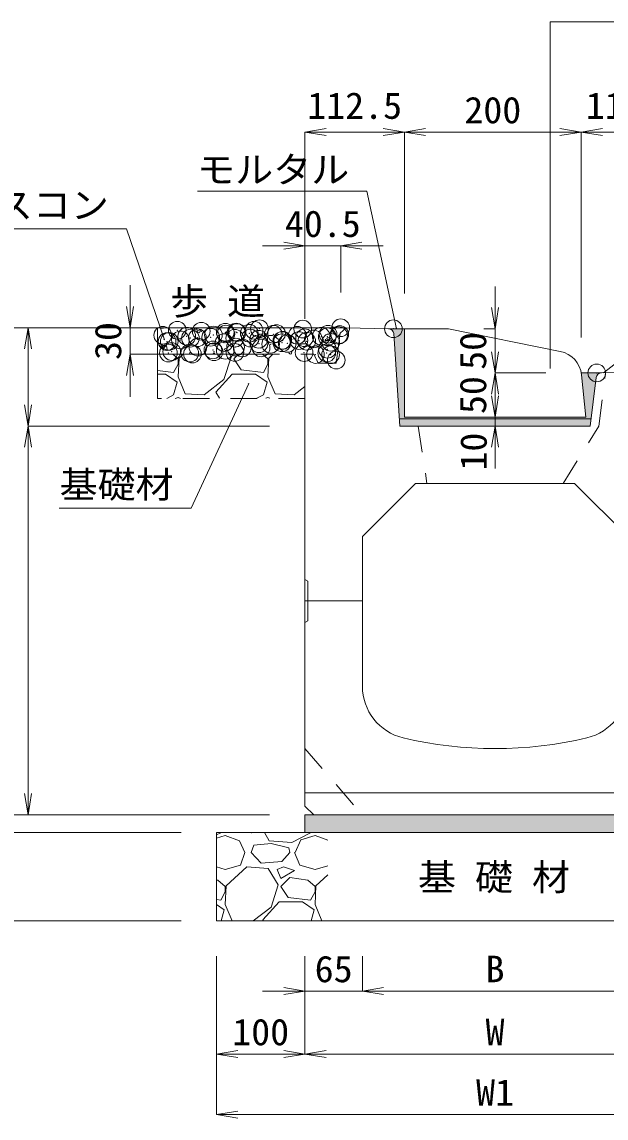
# Model space of a CAD drawing. Units: millimetres at full size. Extents: x 164402 to 209100, y 872507 to 885397.
# Drawn here: x 182693 to 183353, y 882104 to 883345 of the extents above; entities that cross this region are included whole.
import ezdxf
from ezdxf.enums import TextEntityAlignment as Align

# ---------------------------------------------------------------- set-up
doc = ezdxf.new("R2010")
doc.units = ezdxf.units.MM
doc.header["$LTSCALE"] = 40
doc.header["$PDMODE"] = 32
doc.header["$PDSIZE"] = 20
doc.linetypes.add('USER1', pattern=[1.35, 0.75, -0.6])
for name, color, linetype, lineweight in [('0_2', 7, 'Continuous', 13), ('ハッチング', 7, 'Continuous', 5), ('作業エリア', 11, 'Continuous', 13), ('寸法線', 7, 'Continuous', 13), ('排水孔', 7, 'USER1', 9), ('本体', 2, 'Continuous', 13), ('補助線', 8, 'Continuous', 13)]:
    doc.layers.add(name, color=color, linetype=linetype, lineweight=lineweight)
doc.layers.add('文字', color=7, linetype='Continuous')
doc.styles.add('ＭＳ 明朝', font='')
doc.styles.get('ＭＳ 明朝').set_extended_font_data('MS Mincho')

# ---------------------------------------------------------------- blocks, each defined once
blk = doc.blocks.new('open_arrow')
at = {"color": 0, "linetype": 'Continuous', "lineweight": -2}
blk.add_lwpolyline([(7.5, 1.25), (0, 0), (7.5, -1.25)], dxfattribs=at)
blk = doc.blocks.new('filled_arrow')
at = {"color": 0, "linetype": 'Continuous', "lineweight": -2}
blk.add_solid([(7.5, 1.25), (0, 0), (7.5, -1.25)], dxfattribs=at)

msp = doc.modelspace()

# ---------------------------------------------------------------- hatches: boundary and pattern name
at = {"layer": 'ハッチング'}
for points in [[(183335.19, 882887.29), (183342.05, 882942.14, -0.37254), (183347.88, 882947.39), (183342.69, 882947.29), (183325.12, 882947.29, -0.01699), (183325.39, 882945.27), (183330.19, 882897.29), (183125.19, 882897.29), (183125.19, 882997.29), (183107.03, 882997.4, -0.39668), (183113.07, 882991.81), (183120.19, 882887.29)], [(183012.69, 882447.29), (183012.69, 882427.29), (183442.69, 882427.29), (183442.69, 882447.29)]]:
    msp.add_hatch(color=8, dxfattribs=at).paths.add_polyline_path(points)

# ---------------------------------------------------------------- linework, layer by layer
at = {"layer": '0_2'}
for p, q in [((183053.19, 882998.48), (182846.09, 882998.48)), ((183059.19, 882998.36), (183053.19, 882998.48)), ((183107.2, 882997.4), (183125.19, 882997.29)), ((183342.69, 882947.29), (183325.12, 882947.29)), ((183342.69, 882947.29), (183347.88, 882947.39))]:
    msp.add_line(p, q, dxfattribs=at)
at = {"layer": '0_2', "linetype": 'USER1', "lineweight": 5}
for p, q in [((182846.09, 882968.48), (183012.69, 882968.48)), ((183012.69, 882918.48), (182846.09, 882918.48))]:
    msp.add_line(p, q, dxfattribs=at)
at = {"layer": '0_2', "lineweight": 20}
for p, q in [((182912.69, 882427.29), (183542.69, 882427.29)), ((182912.69, 882427.29), (182912.69, 882327.29)), ((182912.69, 882327.29), (183542.69, 882327.29))]:
    msp.add_line(p, q, dxfattribs=at)
at = {"layer": '0_2'}
msp.add_lwpolyline([(183012.69, 882427.29), (183442.69, 882427.29), (183442.69, 882447.29), (183012.69, 882447.29)], close=True, dxfattribs=at)
at = {"layer": 'ハッチング'}
for p, q in [((182849.65, 882998.14), (182849.93, 882998.47)), ((182849.65, 882998.12), (182852.69, 882997.86)), ((182854.27, 882998.15), (182854.21, 882998.47)), ((182886.09, 882994.95), (182888.54, 882997.87)), ((182886.09, 882994.94), (182889.12, 882994.67)), ((182890.71, 882994.96), (182890.12, 882998.15)), ((182891.02, 882994.35), (182893.55, 882992.65)), ((182891.31, 882995), (182894.87, 882996.37)), ((182893.62, 882992.62), (182894.65, 882995.69)), ((182922.52, 882991.76), (182924.97, 882994.68)), ((182922.52, 882991.75), (182925.56, 882991.48)), ((182927.15, 882991.77), (182926.56, 882994.96)), ((182958.96, 882988.58), (182961.41, 882991.49)), ((182963.58, 882988.59), (182963, 882991.77)), ((182964.03, 882990.29), (182966.55, 882988.58)), ((182964.32, 882990.93), (182967.88, 882992.3)), ((182966.63, 882988.56), (182967.66, 882991.63)), ((182848.34, 882977.97), (182850.86, 882976.27)), ((182848.63, 882978.62), (182852.19, 882979.98)), ((182850.94, 882976.24), (182851.97, 882979.31)), ((182851.84, 882974.2), (182855.8, 882978.32)), ((182856.79, 882973.55), (182856.23, 882978.37)), ((182958.96, 882988.56), (182962, 882988.29)), ((182995.4, 882985.39), (182997.85, 882988.31)), ((182995.4, 882985.37), (182998.43, 882985.11)), ((183000.02, 882985.4), (182999.43, 882988.58)), ((183031.83, 882982.18), (183034.87, 882981.92)), ((183031.84, 882982.2), (183034.28, 882985.12)), ((183036.46, 882982.21), (183035.87, 882985.4)), ((183037.03, 882986.22), (183039.56, 882984.51)), ((183037.33, 882986.87), (183040.88, 882988.23)), ((183039.63, 882984.49), (183040.66, 882987.56)), ((182852.16, 882973.53), (182856.68, 882972.83)), ((182869.33, 882963.19), (182863.29, 882968.48)), ((182875.02, 882968.48), (182870.35, 882964.21)), ((182908.64, 882968.48), (182910.02, 882969.91)), ((182910.62, 882968.48), (182910.44, 882969.96)), ((182921.15, 882939.82), (182929.28, 882965.22)), ((182921.34, 882973.9), (182923.87, 882972.2)), ((182921.64, 882974.55), (182925.19, 882975.91)), ((182923.94, 882972.17), (182924.97, 882975.24)), ((182929.28, 882965.22), (182927.29, 882968.48)), ((182937.61, 882968.48), (182932.32, 882963.19)), ((182970.93, 882963.19), (182964.89, 882968.48)), ((182976.62, 882968.48), (182971.95, 882964.21)), ((182994.35, 882969.83), (182996.36, 882968.48)), ((182994.64, 882970.48), (182998.2, 882971.85)), ((182997.08, 882968.48), (182997.98, 882971.17)), ((182864.25, 882947.95), (182869.33, 882957.1)), ((182870.35, 882964.21), (182869.33, 882942.87)), ((182869.33, 882957.1), (182869.33, 882963.19)), ((182932.32, 882963.19), (182940.45, 882951)), ((182965.85, 882947.95), (182970.93, 882957.1)), ((182971.95, 882964.21), (182970.93, 882942.87)), ((182970.93, 882957.1), (182970.93, 882963.19)), ((182846.09, 882950.13), (182864.25, 882947.95)), ((182846.09, 882945.92), (182855.11, 882945.92)), ((182855.11, 882945.92), (182868.32, 882936.78)), ((182869.33, 882942.87), (182877.46, 882923.57)), ((182898.8, 882922.55), (182921.15, 882939.82)), ((182912, 882925.6), (182930.29, 882945.92)), ((182930.29, 882945.92), (182956.71, 882945.92)), ((182940.45, 882951), (182965.85, 882947.95)), ((182956.71, 882945.92), (182969.92, 882936.78)), ((182970.93, 882942.87), (182979.06, 882923.57)), ((182868.32, 882936.78), (182864.25, 882922.55)), ((182969.92, 882936.78), (182965.85, 882922.55)), ((183000.4, 882922.55), (183012.69, 882932.05)), ((182864.25, 882922.55), (182856.51, 882918.5)), ((182866.16, 882918.51), (182869.33, 882919.5)), ((182869.33, 882919.5), (182871.94, 882918.52)), ((182877.46, 882923.57), (182898.8, 882922.55)), ((182916.08, 882918.61), (182912, 882925.6)), ((182965.85, 882922.55), (182958.47, 882918.69)), ((182968.38, 882918.71), (182970.93, 882919.5)), ((182970.93, 882919.5), (182973.04, 882918.71)), ((182979.06, 882923.57), (183000.4, 882922.55)), ((182917.49, 882427.12), (182912.69, 882424.6)), ((182912.69, 882420.98), (182922.57, 882424.07)), ((182917.54, 882427.29), (182917.49, 882427.12)), ((182922.57, 882424.07), (182938.83, 882417.97)), ((182948.51, 882427.29), (182952.04, 882427.12)), ((182952.04, 882427.12), (182952.25, 882427.29)), ((182972.36, 882417.97), (182966.92, 882427.29)), ((183019.09, 882427.12), (182997.76, 882415.94)), ((183001.82, 882404.77), (183007.92, 882418.99)), ((183007.92, 882418.99), (183024.17, 882424.07)), ((183019.14, 882427.29), (183019.09, 882427.12)), ((183024.17, 882424.07), (183038.69, 882418.62)), ((182938.83, 882417.97), (182944.92, 882404.77)), ((182952.04, 882404.77), (182955.08, 882412.89)), ((182974.39, 882414.93), (182955.08, 882412.89)), ((182997.76, 882415.94), (182972.36, 882417.97)), ((182994.71, 882409.85), (182974.39, 882414.93)), ((182995.72, 882404.77), (182994.71, 882409.85)), ((182939.84, 882390.54), (182944.92, 882404.77)), ((182963.21, 882392.57), (182952.04, 882404.77)), ((182986.58, 882394.61), (182963.21, 882392.57)), ((182995.72, 882404.77), (182986.58, 882394.61)), ((183000.8, 882404.77), (183006.9, 882390.54)), ((182912.69, 882388.37), (182922.57, 882385.46)), ((182922.57, 882385.46), (182939.84, 882390.54)), ((182946.96, 882388.51), (182923.59, 882367.17)), ((182971.34, 882386.48), (182946.96, 882388.51)), ((182982.52, 882368.19), (182971.34, 882386.48)), ((182988.61, 882388.51), (182981.5, 882385.46)), ((182981.5, 882385.46), (182985.56, 882375.3)), ((182985.56, 882375.3), (183000.8, 882384.45)), ((183000.8, 882384.45), (182988.61, 882388.51)), ((183006.9, 882390.54), (183024.17, 882385.46)), ((183024.17, 882385.46), (183038.69, 882389.73)), ((182914.44, 882373.27), (182912.69, 882373.53)), ((182922.57, 882366.16), (182914.44, 882373.27)), ((182995.72, 882376.32), (182985.56, 882366.16)), ((183016.04, 882373.27), (182995.72, 882376.32)), ((183024.17, 882366.16), (183016.04, 882373.27)), ((183038.69, 882379.51), (183025.19, 882367.17)), ((182917.49, 882350.92), (182922.57, 882360.06)), ((182923.59, 882367.17), (182922.57, 882345.84)), ((182922.57, 882360.06), (182922.57, 882366.16)), ((182974.39, 882342.79), (182982.52, 882368.19)), ((182985.56, 882366.16), (182993.69, 882353.97)), ((183019.09, 882350.92), (183024.17, 882360.06)), ((183025.19, 882367.17), (183024.17, 882345.84)), ((183024.17, 882360.06), (183024.17, 882366.16)), ((182912.69, 882351.49), (182917.49, 882350.92)), ((182912.69, 882345.88), (182921.56, 882339.74)), ((182922.57, 882345.84), (182930.38, 882327.29)), ((182965.24, 882328.57), (182983.53, 882348.89)), ((182983.53, 882348.89), (183009.95, 882348.89)), ((182993.69, 882353.97), (183019.09, 882350.92)), ((183009.95, 882348.89), (183023.16, 882339.74)), ((183024.17, 882345.84), (183031.98, 882327.29)), ((182921.56, 882339.74), (182918, 882327.29)), ((182954.32, 882327.29), (182974.39, 882342.79)), ((183023.16, 882339.74), (183019.6, 882327.29)), ((182965.99, 882327.29), (182965.24, 882328.57))]:
    msp.add_line(p, q, dxfattribs=at)
for p in [(182868.43, 882995.68), (182895.55, 882994.53), (182922.67, 882993.39), (182934.93, 882993.52), (182936.03, 882993.07), (182949.79, 882992.24), (182955.27, 882995.6), (182961.31, 882997.33), (182980.61, 882991.83), (183010.24, 882996.91), (182852.02, 882990), (182856.8, 882982.88), (182859.27, 882982.97), (182871.99, 882984.64), (182879.14, 882988.85), (182883.18, 882986.69), (182891.23, 882987.17), (182906.26, 882987.71), (182909.27, 882990.26), (182921.36, 882981.66), (182923.31, 882991.4), (182933.38, 882986.56), (182950.99, 882986.74), (182960.5, 882985.42), (182960.69, 882980.41), (182973.99, 882979.79), (182976.9, 882991.09), (182986.7, 882981.47), (182986.78, 882983.99), (182987.61, 882984.27), (182992.79, 882980.67), (183004.02, 882989.95), (183005.94, 882984), (183012.43, 882987.24), (183014.73, 882983.12), (183022.41, 882985.76), (183031.14, 882988.8), (183038.02, 882988.22), (183038.82, 882991.05), (183041.85, 882981.98), (183050.74, 882989.9), (183052.04, 882990.84), (182858.32, 882969.86), (182862.11, 882971.49), (182882.57, 882969.78), (182885.44, 882968.71), (182891.74, 882976.57), (182908.65, 882973.35), (182909.95, 882971.36), (182922.66, 882973.04), (182933.53, 882970.5), (182934.31, 882976.61), (182941.9, 882975.57), (182963.16, 882975.59), (183011.82, 882970.33), (183024.66, 882968.19), (183037.38, 882969.86), (183038.2, 882974.14), (183041.81, 882967.98), (183048.15, 882961.84)]:
    msp.add_point(p, dxfattribs=at)
at = {"layer": '作業エリア'}
for p in [(183112.69, 882997.29), (183342.69, 882947.29)]:
    msp.add_point(p, dxfattribs=at)
at = {"layer": '寸法線'}
for p, q in [((183012.69, 883219.86), (183125.19, 883219.86)), ((183012.69, 883008.48), (183012.69, 883219.86)), ((183125.19, 883037.29), (183125.19, 883219.86)), ((183125.19, 883219.86), (183325.12, 883219.86)), ((183125.19, 883037.29), (183125.19, 883219.86)), ((183325.12, 882987.29), (183325.12, 883219.86)), ((183325.12, 883219.86), (183442.69, 883219.86)), ((183325.12, 882987.29), (183325.12, 883219.86)), ((182964.69, 883091.23), (183101.19, 883091.23)), ((183012.69, 883008.48), (183012.69, 883091.23)), ((183053.19, 883038.48), (183053.19, 883091.23)), ((182815.07, 882920.48), (182815.07, 883046.48)), ((183227.69, 883045.29), (183227.69, 882899.29)), ((183013.19, 882998.48), (182617.95, 882998.48)), ((182699.76, 882998.48), (182699.76, 882887.29)), ((183013.19, 882998.48), (182699.76, 882998.48)), ((183013.19, 882998.48), (182815.07, 882998.48)), ((183215.19, 882997.29), (183227.69, 882997.29)), ((183227.69, 882995.29), (183227.69, 882897.29)), ((182972.69, 882968.48), (182815.07, 882968.48)), ((183285.12, 882947.29), (183227.69, 882947.29)), ((183285.12, 882947.29), (183227.69, 882947.29)), ((183227.69, 882945.29), (183227.69, 882839.29)), ((183227.69, 882897.29), (183190.81, 882897.29)), ((183290.19, 882897.29), (183227.69, 882897.29)), ((182972.69, 882887.29), (182699.76, 882887.29)), ((182699.76, 882887.29), (182699.76, 882447.29)), ((182972.69, 882887.29), (182699.76, 882887.29)), ((183227.69, 882887.29), (183267.69, 882887.29)), ((182972.69, 882447.29), (182617.95, 882447.29)), ((182972.69, 882447.29), (182617.95, 882447.29)), ((182972.69, 882447.29), (182699.76, 882447.29)), ((182872.69, 882427.29), (182617.95, 882427.29)), ((182872.69, 882427.29), (182617.95, 882427.29)), ((182872.69, 882327.29), (182617.95, 882327.29)), ((182912.69, 882287.29), (182912.69, 882108.21)), ((182912.69, 882287.29), (182912.69, 882176.65)), ((183012.69, 882287.29), (183012.69, 882247.96)), ((183012.69, 882287.29), (183012.69, 882176.65)), ((183012.69, 882287.29), (183012.69, 882176.65)), ((183077.69, 882287.29), (183077.69, 882247.96)), ((183077.69, 882287.29), (183077.69, 882247.96)), ((183125.69, 882247.96), (182964.69, 882247.96)), ((183077.69, 882247.96), (183377.69, 882247.96)), ((183329.69, 882247.96), (183490.69, 882247.96)), ((183012.69, 882176.65), (182912.69, 882176.65)), ((183012.69, 882176.65), (183442.69, 882176.65)), ((182912.69, 882108.21), (183542.69, 882108.21))]:
    msp.add_line(p, q, dxfattribs=at)
at = {"layer": '寸法線', "lineweight": 9}
for points in [[(183290.08, 882952.21), (183290.08, 883344.52), (183976.93, 883344.52)], [(183350.28, 882947.35), (183531.67, 883087.88), (183892.81, 883087.88)]]:
    msp.add_lwpolyline(points, dxfattribs=at)
at = {"layer": '寸法線'}
for points in [[(183116.19, 882997.34), (183082.82, 883153.14), (182891.22, 883153.14)], [(182853.83, 882984.91), (182811.05, 883110.37), (182532.36, 883110.37)], [(182949.15, 882935.56), (182884.26, 882794.48), (182735, 882794.48)]]:
    msp.add_lwpolyline(points, dxfattribs=at)
at = {"layer": '排水孔'}
for p, q in [((183345.19, 882887.29), (183352.72, 882947.49)), ((183140.69, 882887.29), (183150.69, 882822.29)), ((183304.69, 882822.29), (183345.19, 882887.29))]:
    msp.add_line(p, q, dxfattribs=at)
at = {"layer": '本体'}
for p, q in [((183048.19, 882958.48), (183052.45, 882992.52)), ((183052.45, 882992.52), (183059.19, 882998.36)), ((183059.19, 882998.36), (183107.2, 882997.4)), ((183113.07, 882991.81), (183120.19, 882887.29)), ((183012.69, 882968.48), (183012.69, 882457.29)), ((183012.69, 882968.48), (183022.69, 882968.48)), ((183022.69, 882968.48), (183027.69, 882958.48)), ((183048.19, 882958.48), (183027.69, 882958.48)), ((183335.19, 882887.29), (183342.05, 882942.14)), ((183396.19, 882948.36), (183347.88, 882947.39)), ((183120.19, 882887.29), (183335.19, 882887.29)), ((183077.69, 882762.29), (183137.69, 882822.29)), ((183137.69, 882822.29), (183317.69, 882822.29)), ((183317.69, 882822.29), (183377.69, 882762.29)), ((183077.69, 882762.29), (183077.69, 882592.81)), ((183012.69, 882457.29), (183022.69, 882447.29)), ((183022.69, 882447.29), (183432.69, 882447.29))]:
    msp.add_line(p, q, dxfattribs=at)
at = {"layer": '本体', "lineweight": 20}
for p, q in [((183125.19, 882997.29), (183125.19, 882897.29)), ((183125.19, 882997.29), (183175.19, 882997.29)), ((183175.19, 882997.29), (183301.5, 882971.68)), ((183325.39, 882945.27), (183330.19, 882897.29)), ((183125.19, 882897.29), (183330.19, 882897.29))]:
    msp.add_line(p, q, dxfattribs=at)
at = {"layer": '本体', "lineweight": 9}
for p, q in [((183119.65, 882895.29), (183336.19, 882895.29)), ((183012.69, 882713.79), (183015.89, 882711.79)), ((183015.89, 882711.79), (183015.89, 882666.79)), ((183015.89, 882666.79), (183012.69, 882664.79)), ((183012.69, 882472.29), (183442.69, 882472.29))]:
    msp.add_line(p, q, dxfattribs=at)
at = {"layer": '本体', "linetype": 'USER1', "lineweight": 9}
msp.add_line((183012.69, 882522.29), (183077.69, 882447.29), dxfattribs=at)
at = {"layer": '本体'}
for centre, radius, start, end in [((183107.08, 882991.4), 6, 3.90049, 88.85424), ((183348, 882941.39), 6, 91.14576, 172.87498), ((183137.69, 882592.81), 60, 180, 256.65764), ((183317.69, 882592.81), 60, 283.34236, 0), ((183227.69, 882972.29), 450, 256.65764, 283.34236)]:
    msp.add_arc(centre, radius, start, end, dxfattribs=at)
at = {"layer": '本体', "lineweight": 20}
msp.add_arc((183295.54, 882942.28), 30, 5.71059, 78.54125, dxfattribs=at)
at = {"layer": '補助線'}
for p, q in [((182846.09, 882998.48), (182846.09, 882918.48)), ((183077.69, 882689.29), (183012.69, 882689.29))]:
    msp.add_line(p, q, dxfattribs=at)
msp.add_point((183053.19, 882998.48), dxfattribs=at)

# ---------------------------------------------------------------- block references
at = {"layer": '寸法線', "xscale": 3.2, "yscale": 3.2}
for p in [(183012.69, 883219.86), (183125.19, 883219.86), (183325.12, 883219.86), (183053.19, 883091.23), (183077.69, 882247.96), (183077.69, 882247.96), (182912.69, 882176.65), (183012.69, 882176.65), (182912.69, 882108.21)]:
    msp.add_blockref('open_arrow', p, dxfattribs=at)
at = {"layer": '寸法線'}
for p, xscale, yscale, rotation in [((183125.19, 883219.86), 3.2, 3.2, 180), ((183325.12, 883219.86), 3.2, 3.2, 180), ((183012.69, 883091.23), 3.2, 3.2, 180), ((182815.07, 882998.48), 3.2, 3.2, 90), ((183227.69, 882997.29), 3.2, 3.2, 90), ((182699.76, 882998.48), 3.2, 3.2, 270), ((183116.19, 882997.34), 0.16, 0.16, 102.1), ((182853.83, 882984.91), 0.16, 0.16, 108.8), ((182815.07, 882968.48), 3.2, 3.2, 270), ((183227.69, 882947.29), 3.2, 3.2, 90), ((183227.69, 882947.29), 3.2, 3.2, 270), ((182949.15, 882935.56), 0.16, 0.16, 245.3), ((183227.69, 882897.29), 3.2, 3.2, 90), ((183227.69, 882897.29), 3.2, 3.2, 90), ((182699.76, 882887.29), 3.2, 3.2, 90), ((182699.76, 882887.29), 3.2, 3.2, 270), ((183227.69, 882887.29), 3.2, 3.2, 270), ((182699.76, 882447.29), 3.2, 3.2, 90), ((183012.69, 882247.96), 3.2, 3.2, 180), ((183012.69, 882176.65), 3.2, 3.2, 180)]:
    msp.add_blockref('open_arrow', p, dxfattribs=dict(at, xscale=xscale, yscale=yscale, rotation=rotation))
at = {"layer": '寸法線', "lineweight": 9, "xscale": 0.133, "yscale": 0.133}
for p, rotation in [((183290.08, 882952.21), 90), ((183350.28, 882947.35), 37.8)]:
    msp.add_blockref('filled_arrow', p, dxfattribs=dict(at, rotation=rotation))

# ---------------------------------------------------------------- texts
at = {"layer": '0_2', "style": 'ＭＳ 明朝', "width": 1.05}
msp.add_text('歩 道', height=30.02, dxfattribs=at).set_placement((182860.25, 883004.39), align=Align.BOTTOM_LEFT)
at = {"layer": '寸法線', "style": 'ＭＳ 明朝', "width": 1.05}
for s, p in [('112.5', (183068.94, 883249.86)), ('117.5', (183383.91, 883249.86)), ('200', (183225.16, 883244.86)), ('40.5', (183032.94, 883116.23)), ('65', (183045.19, 882272.96)), ('B', (183227.69, 882272.96)), ('100', (182962.69, 882201.65)), ('W', (183227.69, 882201.65)), ('W1', (183227.69, 882133.21))]:
    msp.add_text(s, height=30.02, dxfattribs=at).set_placement(p, align=Align.MIDDLE_CENTER)
for s, p in [('モルタル', (183062.82, 883192.4)), ('普通アスコン', (182791.05, 883152.2)), ('基礎材', (182864.26, 882835.97))]:
    msp.add_text(s, height=30.02, dxfattribs=at).set_placement(p, align=Align.TOP_RIGHT)
for s, p in [('30', (182790.07, 882983.48)), ('50', (183202.69, 882972.29)), ('50', (183202.69, 882922.29)), ('10', (183203.29, 882858.36))]:
    msp.add_text(s, height=30.02, rotation=90, dxfattribs=at).set_placement(p, align=Align.MIDDLE_CENTER)
at = {"layer": '文字', "style": 'ＭＳ 明朝', "width": 1.05}
msp.add_text('基 礎 材', height=30.02, dxfattribs=at).set_placement((183140.58, 882352.82), align=Align.BOTTOM_LEFT)

doc.saveas('drawing.dxf')
